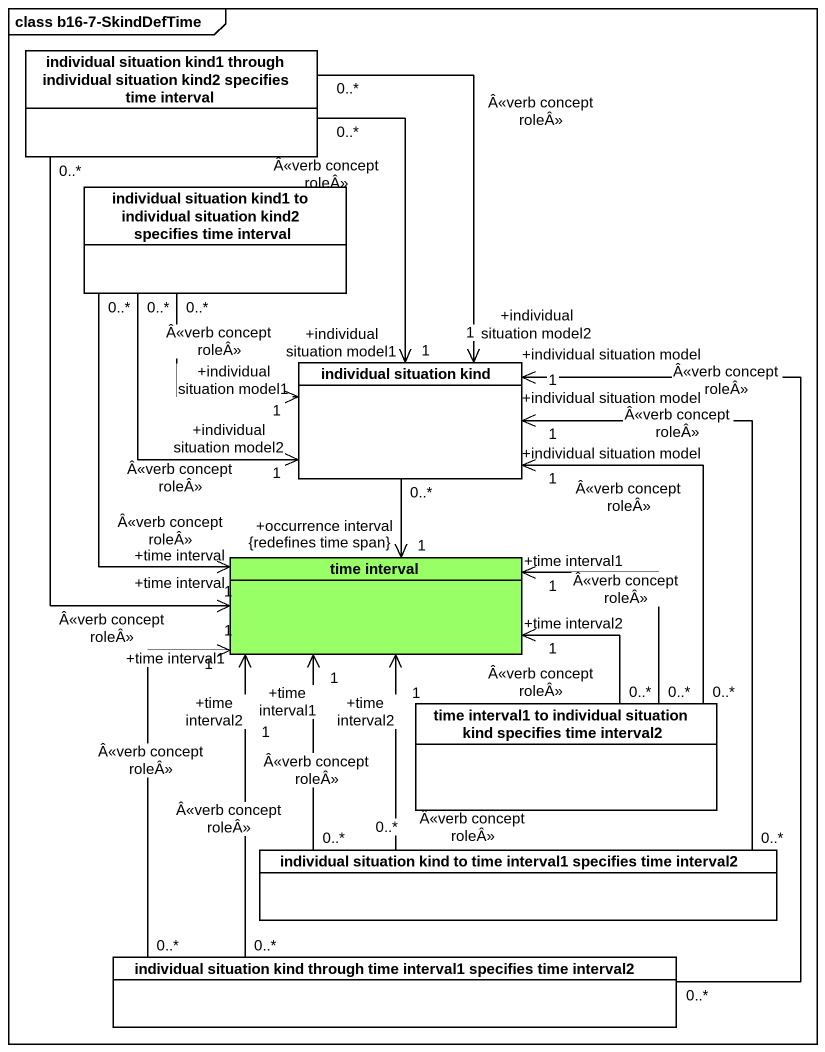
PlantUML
@startuml
mainframe class b16-7-SkindDefTime
hide circle
hide empty members
class "individual situation kind1 through individual situation kind2 specifies time interval" as individual_situation_kind1
class "individual situation kind1 to individual situation kind2 specifies time interval" as individual_situation_kind1_2
class "individual situation kind" as individual_situation_kind
class "time interval" as time_interval #99FF66
class "time interval1 to individual situation kind specifies time interval2" as time_interval1_to
class "individual situation kind to time interval1 specifies time interval2" as individual_situation_kind_2
class "individual situation kind through time interval1 specifies time interval2" as individual_situation_kind_3
individual_situation_kind1 "0..*" --> "1\n+individual situation model2" individual_situation_kind : Â<<verb concept roleÂ>>
individual_situation_kind1 "0..*" --> "1\n+individual situation model1" individual_situation_kind : Â<<verb concept roleÂ>>
individual_situation_kind1 "0..*" --> "1\n+time interval" time_interval : Â<<verb concept roleÂ>>
individual_situation_kind1_2 "0..*" --> "1\n+individual situation model1" individual_situation_kind : Â<<verb concept roleÂ>>
individual_situation_kind1_2 "0..*" --> "1\n+individual situation model2" individual_situation_kind : Â<<verb concept roleÂ>>
individual_situation_kind1_2 "0..*" --> "1\n+time interval" time_interval : Â<<verb concept roleÂ>>
individual_situation_kind "0..*" --> "+occurrence interval\n1\n{redefines time span}" time_interval
time_interval1_to "0..*" -up-> "1\n+individual situation model" individual_situation_kind : Â<<verb concept roleÂ>>
time_interval1_to "0..*" -up-> "1\n+time interval2" time_interval : Â<<verb concept roleÂ>>
time_interval1_to "0..*" -up-> "1\n+time interval1" time_interval : Â<<verb concept roleÂ>>
individual_situation_kind_2 "0..*" -up-> "1\n+individual situation model" individual_situation_kind : Â<<verb concept roleÂ>>
individual_situation_kind_2 "0..*" -up-> "1\n+time interval2" time_interval : Â<<verb concept roleÂ>>
individual_situation_kind_2 "0..*" -up-> "1\n+time interval1" time_interval : Â<<verb concept roleÂ>>
individual_situation_kind_3 "0..*" -up-> "1\n+individual situation model" individual_situation_kind : Â<<verb concept roleÂ>>
individual_situation_kind_3 "0..*" -up-> "1\n+time interval2" time_interval : Â<<verb concept roleÂ>>
individual_situation_kind_3 "0..*" -up-> "1\n+time interval1" time_interval : Â<<verb concept roleÂ>>
@enduml
